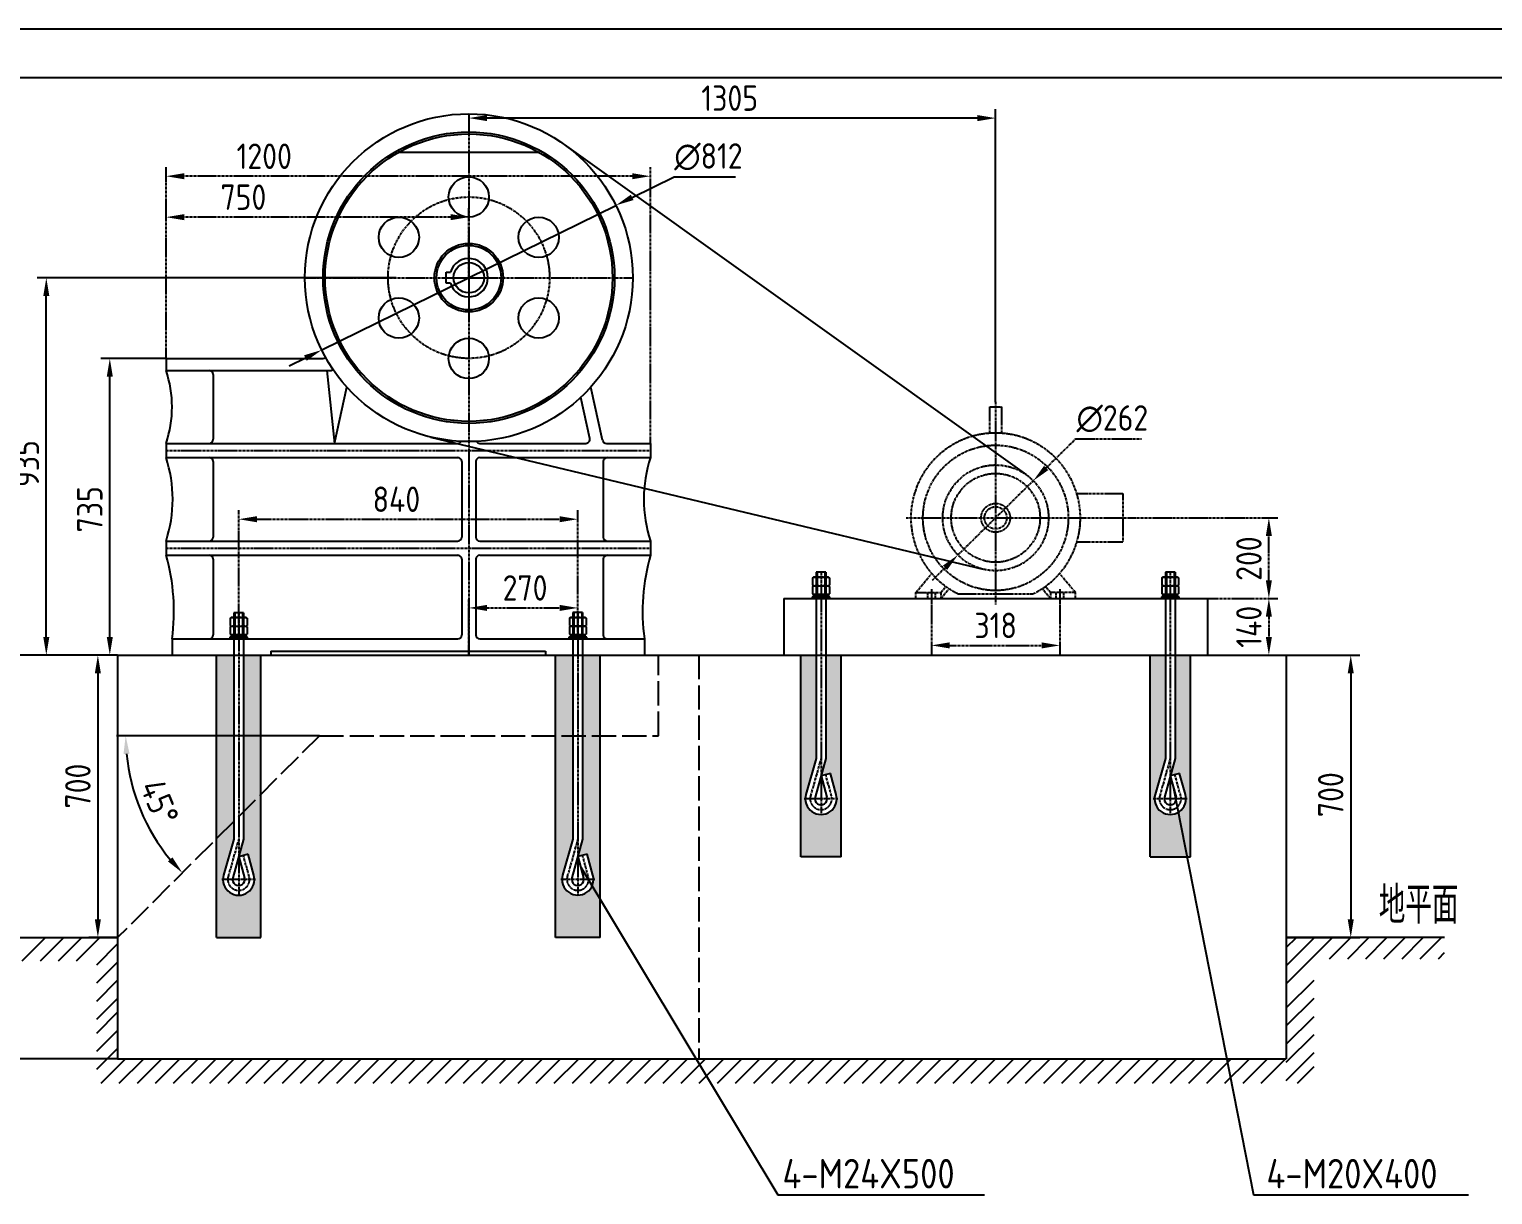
# Model space of a CAD drawing. Extents: x -2130 to 40755, y -2746 to 19315.
# Drawn here: x 1189 to 4814, y 4104 to 6992 of the extents above; entities that cross this region are included whole.
import ezdxf

# ---------------------------------------------------------------- set-up
doc = ezdxf.new("R2010")
doc.units = 0
doc.header["$LTSCALE"] = 5
doc.header["$MEASUREMENT"] = 0
for name, pattern in [('ACAD_ISO02W100', [15, 12, -3]), ('CENTER', [2, 1.25, -0.25, 0.25, -0.25]), ('DASHED', [0.75, 0.5, -0.25])]:
    doc.linetypes.add(name, pattern=pattern)
doc.layers.get('0').update_dxf_attribs({"linetype": 'CONTINUOUS'})
doc.layers.get('DEFPOINTS').update_dxf_attribs({"linetype": 'CONTINUOUS'})
for name, color, linetype in [('1', 1, 'CONTINUOUS'), ('2', 2, 'DASHED'), ('3', 3, 'CENTER'), ('DIM', 7, 'CONTINUOUS'), ('点画线', 3, 'CENTER'), ('细实线', 1, 'CONTINUOUS'), ('虚线', 2, 'ACAD_ISO02W100')]:
    doc.layers.add(name, color=color, linetype=linetype)
doc.layers.add('粗实线', color=7, linetype='CONTINUOUS', lineweight=25)
doc.styles.add('HZ', font='gbenor.shx', dxfattribs={"bigfont": 'gbcbig.shx'})
doc.dimstyles.new('ISO-25', dxfattribs={"dimscale": 18, "dimtxt": 3.5, "dimasz": 2.5, "dimexe": 1.25, "dimexo": 0, "dimgap": 1, "dimtad": 1, "dimtoh": 1, "dimdsep": 46, "dimtxsty": 'HZ', "dimcen": 2.5, "dimclrd": 1, "dimclre": 1, "dimclrt": 3, "dimadec": 0, "dimazin": 0, "dimtfac": 1, "dimtmove": 0, "dimatfit": 0, "dimfxl": 0, "dimarcsym": 0})

# ---------------------------------------------------------------- blocks, each defined once
blk = doc.blocks.new('*D59')
at = {"layer": 'DEFPOINTS', "color": 0}
for p in [(1907.4, 5241), (1907.4, 5241), (2747.4, 5241), (1443.7, 5116.8), (1407.4, 4741)]:
    blk.add_point(p, dxfattribs=at)
at = {"layer": '粗实线', "color": 1, "lineweight": -2}
blk.add_line((1907.4, 5241), (1404.9, 5241), dxfattribs=at)
blk.add_arc((1907.4, 5241), 480, 185.3734, 219.6266, dxfattribs=at)
at = {"layer": '粗实线', "color": 1}
for points in [[(1422, 5195.7), (1437, 5196.4), (1427.4, 5241)], [(1543.2, 4939.9), (1532.1, 4929.8), (1567.9, 4901.6)]]:
    blk.add_solid(points, dxfattribs=at)
at = {"layer": '粗实线', "color": 3, "insert": (1511.2, 5076.9), "char_height": 63, "attachment_point": 5, "rotation": 292.5, "style": 'HZ'}
blk.add_mtext('45°', dxfattribs=at)
blk = doc.blocks.new('*D19')
at = {"layer": 'DEFPOINTS', "color": 0}
for p in [(2277.4, 6782), (2277.4, 6771.4), (3582.4, 6068)]:
    blk.add_point(p, dxfattribs=at)
at = {"layer": '粗实线', "color": 1, "lineweight": -2}
for p, q in [((2277.4, 6782), (2277.4, 6748.9)), ((3582.4, 6068), (3582.4, 6793.9)), ((3537.4, 6771.4), (2322.4, 6771.4))]:
    blk.add_line(p, q, dxfattribs=at)
at = {"layer": '粗实线', "color": 1}
for points in [[(2322.4, 6778.9), (2322.4, 6763.9), (2277.4, 6771.4)], [(3537.4, 6778.9), (3537.4, 6763.9), (3582.4, 6771.4)]]:
    blk.add_solid(points, dxfattribs=at)
at = {"layer": '粗实线', "color": 3, "insert": (2923.6, 6820.9), "char_height": 63, "attachment_point": 5, "style": 'HZ'}
blk.add_mtext('1305', dxfattribs=at)
blk = doc.blocks.new('*D21')
at = {"layer": 'DEFPOINTS', "color": 0}
for p in [(4302.4, 5441), (4302.4, 4741), (4462, 4741)]:
    blk.add_point(p, dxfattribs=at)
at = {"layer": '粗实线', "color": 1, "lineweight": -2}
for p, q in [((4302.4, 5441), (4484.5, 5441)), ((4462, 5396), (4462, 4786)), ((4302.4, 4741), (4484.5, 4741))]:
    blk.add_line(p, q, dxfattribs=at)
at = {"layer": '粗实线', "color": 1}
for points in [[(4454.5, 5396), (4469.5, 5396), (4462, 5441)], [(4454.5, 4786), (4469.5, 4786), (4462, 4741)]]:
    blk.add_solid(points, dxfattribs=at)
at = {"layer": '粗实线', "color": 3, "insert": (4412.5, 5095.2), "char_height": 63, "attachment_point": 5, "rotation": 90, "style": 'HZ'}
blk.add_mtext('700', dxfattribs=at)
blk = doc.blocks.new('*D22')
at = {"layer": 'DEFPOINTS', "color": 0}
for p in [(1407.4, 5441), (969.8, 4441), (1407.4, 4441)]:
    blk.add_point(p, dxfattribs=at)
at = {"layer": '粗实线', "color": 1, "lineweight": -2}
for p, q in [((1407.4, 5441), (947.3, 5441)), ((969.8, 5396), (969.8, 4486)), ((1407.4, 4441), (947.3, 4441))]:
    blk.add_line(p, q, dxfattribs=at)
at = {"layer": '粗实线', "color": 1}
for points in [[(962.3, 5396), (977.3, 5396), (969.8, 5441)], [(962.3, 4486), (977.3, 4486), (969.8, 4441)]]:
    blk.add_solid(points, dxfattribs=at)
at = {"layer": '粗实线', "color": 3, "insert": (918.5, 4883.1), "char_height": 63, "attachment_point": 5, "rotation": 90, "style": 'HZ'}
blk.add_mtext('1000(自定)', dxfattribs=at)
blk = doc.blocks.new('*D9')
at = {"layer": 'DEFPOINTS', "color": 0}
for p in [(1388.1, 6176), (1527.4, 6176), (1407.4, 5441)]:
    blk.add_point(p, dxfattribs=at)
at = {"layer": '粗实线', "color": 1, "lineweight": -2}
for p, q in [((1527.4, 6176), (1365.6, 6176)), ((1388.1, 5486), (1388.1, 6131)), ((1407.4, 5441), (1365.6, 5441))]:
    blk.add_line(p, q, dxfattribs=at)
at = {"layer": '粗实线', "color": 1}
for points in [[(1380.6, 6131), (1395.6, 6131), (1388.1, 6176)], [(1380.6, 5486), (1395.6, 5486), (1388.1, 5441)]]:
    blk.add_solid(points, dxfattribs=at)
at = {"layer": '粗实线', "color": 3, "insert": (1338.6, 5802.2), "char_height": 63, "attachment_point": 5, "rotation": 90, "style": 'HZ'}
blk.add_mtext('735', dxfattribs=at)
blk = doc.blocks.new('*D26')
at = {"layer": 'DEFPOINTS', "color": 0}
for p in [(1230.8, 6376), (2097.4, 6376), (1407.4, 5441)]:
    blk.add_point(p, dxfattribs=at)
at = {"layer": '粗实线', "color": 1, "lineweight": -2}
for p, q in [((2097.4, 6376), (1208.3, 6376)), ((1230.8, 5486), (1230.8, 6331)), ((1407.4, 5441), (1208.3, 5441))]:
    blk.add_line(p, q, dxfattribs=at)
at = {"layer": '粗实线', "color": 1}
for points in [[(1223.3, 6331), (1238.3, 6331), (1230.8, 6376)], [(1223.3, 5486), (1238.3, 5486), (1230.8, 5441)]]:
    blk.add_solid(points, dxfattribs=at)
at = {"layer": '粗实线', "color": 3, "insert": (1181.3, 5915.3), "char_height": 63, "attachment_point": 5, "rotation": 90, "style": 'HZ'}
blk.add_mtext('935', dxfattribs=at)
blk = doc.blocks.new('*U4')
at = {"layer": '3', "color": 7, "linetype": 'Continuous'}
for p, q in [((213.5, -21271.6), (216.3, -21270)), ((213.5, -21271.6), (213.5, -21289.9)), ((216.3, -21270), (252.3, -21270)), ((223.9, -21271.6), (223.9, -21289.9)), ((244.7, -21271.6), (244.7, -21289.9)), ((252.3, -21270), (255.1, -21271.6)), ((255.1, -21271.6), (255.1, -21289.9)), ((213.5, -21289.9), (216.3, -21291.5)), ((216.3, -21291.5), (252.3, -21291.5)), ((252.3, -21291.5), (255.1, -21289.9))]:
    blk.add_line(p, q, dxfattribs=at)
at = {"layer": '3', "color": 3, "linetype": 'CENTER'}
blk.add_line((234.3, -21265.7), (234.3, -21295.8), dxfattribs=at)
at = {"layer": '3', "color": 7, "linetype": 'Continuous'}
for centre, radius, start, end in [((218.7, -21279.2), 9.2, 55.6158, 124.3842), ((234.3, -21304.4), 34.4, 72.412, 107.588), ((249.9, -21279.2), 9.2, 55.6158, 124.3842), ((218.7, -21282.3), 9.2, 235.6158, 304.3842), ((234.3, -21257.1), 34.4, 252.412, 287.588), ((249.9, -21282.3), 9.2, 235.6158, 304.3842)]:
    blk.add_arc(centre, radius, start, end, dxfattribs=at)
blk = doc.blocks.new('*U3')
at = {"layer": '3', "color": 7, "linetype": 'Continuous'}
for p, q in [((216.1, -21291.5), (216.1, -21297.5)), ((252.6, -21291.5), (216.1, -21291.5)), ((216.1, -21297.5), (252.6, -21297.5)), ((234.3, -21297.5), (230.8, -21291.5)), ((234.3, -21291.5), (237.8, -21297.5)), ((252.6, -21297.5), (252.6, -21291.5))]:
    blk.add_line(p, q, dxfattribs=at)
at = {"layer": '3', "color": 3, "linetype": 'CENTER'}
blk.add_line((234.3, -21279.5), (234.3, -21309.5), dxfattribs=at)
blk = doc.blocks.new('*U2')
at = {"layer": '3', "color": 7, "linetype": 'Continuous'}
for p, q in [((212.3, -21297.5), (212.3, -21301.5)), ((256.3, -21297.5), (212.3, -21297.5)), ((212.3, -21301.5), (256.3, -21301.5)), ((256.3, -21301.5), (256.3, -21297.5))]:
    blk.add_line(p, q, dxfattribs=at)
at = {"layer": '3', "color": 3, "linetype": 'CENTER'}
blk.add_line((234.3, -21289.5), (234.3, -21309.5), dxfattribs=at)
blk = doc.blocks.new('*D40')
at = {"layer": '3', "color": 1, "lineweight": -2}
for p, q in [((4107.4, 5581), (4281.7, 5581)), ((4259.2, 5536), (4259.2, 5486)), ((4107.4, 5441), (4281.7, 5441))]:
    blk.add_line(p, q, dxfattribs=at)
at = {"layer": '3', "color": 1}
for points in [[(4251.7, 5536), (4266.7, 5536), (4259.2, 5581)], [(4251.7, 5486), (4266.7, 5486), (4259.2, 5441)]]:
    blk.add_solid(points, dxfattribs=at)
at = {"layer": 'DEFPOINTS', "color": 0}
for p in [(4107.4, 5581), (4107.4, 5441), (4259.2, 5441)]:
    blk.add_point(p, dxfattribs=at)
at = {"layer": '3', "color": 3, "insert": (4209.7, 5511), "char_height": 63, "attachment_point": 5, "rotation": 90, "style": 'HZ'}
blk.add_mtext('140', dxfattribs=at)
blk = doc.blocks.new('*D41')
at = {"layer": '3', "color": 1, "lineweight": -2}
for p, q in [((3423.4, 5573), (3423.4, 5442.5)), ((3741.4, 5573), (3741.4, 5442.5)), ((3468.4, 5465), (3696.4, 5465))]:
    blk.add_line(p, q, dxfattribs=at)
at = {"layer": '3', "color": 1}
for points in [[(3468.4, 5472.5), (3468.4, 5457.5), (3423.4, 5465)], [(3696.4, 5472.5), (3696.4, 5457.5), (3741.4, 5465)]]:
    blk.add_solid(points, dxfattribs=at)
at = {"layer": 'DEFPOINTS', "color": 0}
for p in [(3423.4, 5573), (3741.4, 5573), (3741.4, 5465)]:
    blk.add_point(p, dxfattribs=at)
at = {"layer": '3', "color": 3, "insert": (3582.4, 5514.5), "char_height": 63, "attachment_point": 5, "style": 'HZ'}
blk.add_mtext('318', dxfattribs=at)
blk = doc.blocks.new('*D42')
at = {"layer": '3', "color": 1, "lineweight": -2}
for p, q in [((3910.9, 5781), (4281.7, 5781)), ((4259.2, 5626), (4259.2, 5736)), ((4107.4, 5581), (4281.7, 5581))]:
    blk.add_line(p, q, dxfattribs=at)
at = {"layer": '3', "color": 1}
for points in [[(4251.7, 5736), (4266.7, 5736), (4259.2, 5781)], [(4251.7, 5626), (4266.7, 5626), (4259.2, 5581)]]:
    blk.add_solid(points, dxfattribs=at)
at = {"layer": 'DEFPOINTS', "color": 0}
for p in [(3910.9, 5781), (4259.2, 5781), (4107.4, 5581)]:
    blk.add_point(p, dxfattribs=at)
at = {"layer": '3', "color": 3, "insert": (4209.7, 5680.1), "char_height": 63, "attachment_point": 5, "rotation": 90, "style": 'HZ'}
blk.add_mtext('200', dxfattribs=at)
blk = doc.blocks.new('*U0', base_point=(2278.5, -21185.5))
at = {"color": 7}
for p, q in [((2264.3, -20910.5), (2292.8, -20910.5)), ((2264.3, -20976), (2264.3, -20910.5)), ((2292.8, -20910.5), (2292.8, -20976)), ((2479.8, -21125.5), (2593.5, -21125.5)), ((2593.5, -21125.5), (2593.5, -21245.5)), ((2593.5, -21245.5), (2479.8, -21245.5)), ((2081, -21370.3), (2120.3, -21323.5)), ((2476, -21370.3), (2436.8, -21323.5)), ((2081, -21370.3), (2142.6, -21370.3)), ((2081, -21385.5), (2081, -21370.3)), ((2081, -21385.5), (2142.6, -21385.5)), ((2142.6, -21370.3), (2155.1, -21355.4)), ((2142.6, -21385.5), (2163.2, -21361)), ((2142.6, -21370.3), (2142.6, -21385.5)), ((2184.9, -21373.5), (2372.1, -21373.5)), ((2414.4, -21385.5), (2393.9, -21361)), ((2414.4, -21370.3), (2401.9, -21355.4)), ((2476, -21370.3), (2414.4, -21370.3)), ((2414.4, -21370.3), (2414.4, -21385.5)), ((2414.4, -21385.5), (2476, -21385.5)), ((2476, -21385.5), (2476, -21370.3))]:
    blk.add_line(p, q, dxfattribs=at)
at = {"color": 3, "linetype": 'CENTER'}
for p, q in [((2278.5, -20898.5), (2278.5, -21400.5)), ((2056.5, -21185.5), (2607, -21185.5))]:
    blk.add_line(p, q, dxfattribs=at)
at = {"color": 7}
for radius in [180, 110, 35.8, 27.5]:
    blk.add_circle((2278.5, -21185.5), radius, dxfattribs=at)
blk.add_arc((2278.5, -21185.5), 210, 296.461, 243.539, dxfattribs=at)
at = {"layer": '1', "color": 1}
for p, q in [((2068.5, -21185.5), (2068.5, -21184.5)), ((2488.5, -21185.5), (2488.5, -21184.5))]:
    blk.add_line(p, q, dxfattribs=at)
at = {"layer": '2', "color": 2}
for p, q in [((2110, -21370.3), (2110, -21385.5)), ((2129, -21370.3), (2129, -21385.5)), ((2428, -21370.3), (2428, -21385.5)), ((2447, -21370.3), (2447, -21385.5))]:
    blk.add_line(p, q, dxfattribs=at)
at = {"layer": '3', "color": 3}
for p, q in [((2119.5, -21362.3), (2119.5, -21393.5)), ((2437.5, -21362.3), (2437.5, -21393.5))]:
    blk.add_line(p, q, dxfattribs=at)
blk = doc.blocks.new('*D34')
at = {"layer": '3', "color": 1, "lineweight": -2}
for p, q in [((1527.4, 6176), (1527.4, 6548.5)), ((2232.4, 6526), (1572.4, 6526)), ((2277.4, 6376), (2277.4, 6548.5))]:
    blk.add_line(p, q, dxfattribs=at)
at = {"layer": '3', "color": 1}
for points in [[(1572.4, 6533.5), (1572.4, 6518.5), (1527.4, 6526)], [(2232.4, 6533.5), (2232.4, 6518.5), (2277.4, 6526)]]:
    blk.add_solid(points, dxfattribs=at)
at = {"layer": 'DEFPOINTS', "color": 0}
for p in [(1527.4, 6526), (2277.4, 6376), (1527.4, 6176)]:
    blk.add_point(p, dxfattribs=at)
at = {"layer": '3', "color": 3, "insert": (1719, 6575.5), "char_height": 63, "attachment_point": 5, "style": 'HZ'}
blk.add_mtext('750', dxfattribs=at)
blk = doc.blocks.new('*D35')
at = {"layer": '3', "color": 1, "lineweight": -2}
for p, q in [((2277.4, 5441), (2277.4, 5580.4)), ((2322.4, 5557.9), (2502.4, 5557.9)), ((2547.4, 5481.1), (2547.4, 5580.4))]:
    blk.add_line(p, q, dxfattribs=at)
at = {"layer": '3', "color": 1}
for points in [[(2322.4, 5565.4), (2322.4, 5550.4), (2277.4, 5557.9)], [(2502.4, 5565.4), (2502.4, 5550.4), (2547.4, 5557.9)]]:
    blk.add_solid(points, dxfattribs=at)
at = {"layer": 'DEFPOINTS', "color": 0}
for p in [(2547.4, 5557.9), (2547.4, 5481.1), (2277.4, 5441)]:
    blk.add_point(p, dxfattribs=at)
at = {"layer": '3', "color": 3, "insert": (2416.7, 5607.4), "char_height": 63, "attachment_point": 5, "style": 'HZ'}
blk.add_mtext('270', dxfattribs=at)
blk = doc.blocks.new('*D11')
at = {"layer": '3', "color": 1, "lineweight": -2}
for p, q in [((1707.4, 5490.9), (1707.4, 5800.1)), ((1752.4, 5777.6), (2502.4, 5777.6)), ((2547.4, 5481.1), (2547.4, 5800.1))]:
    blk.add_line(p, q, dxfattribs=at)
at = {"layer": '3', "color": 1}
for points in [[(1752.4, 5785.1), (1752.4, 5770.1), (1707.4, 5777.6)], [(2502.4, 5785.1), (2502.4, 5770.1), (2547.4, 5777.6)]]:
    blk.add_solid(points, dxfattribs=at)
at = {"layer": 'DEFPOINTS', "color": 0}
for p in [(2547.4, 5777.6), (1707.4, 5490.9), (2547.4, 5481.1)]:
    blk.add_point(p, dxfattribs=at)
at = {"layer": '3', "color": 3, "insert": (2098.1, 5827.1), "char_height": 63, "attachment_point": 5, "style": 'HZ'}
blk.add_mtext('840', dxfattribs=at)
blk = doc.blocks.new('*D36')
at = {"layer": '3', "color": 1, "lineweight": -2}
for p, q in [((1527.4, 6176), (1527.4, 6649.9)), ((2727.4, 5965.5), (2727.4, 6649.9)), ((2682.4, 6627.4), (1572.4, 6627.4))]:
    blk.add_line(p, q, dxfattribs=at)
at = {"layer": '3', "color": 1}
for points in [[(1572.4, 6634.9), (1572.4, 6619.9), (1527.4, 6627.4)], [(2682.4, 6634.9), (2682.4, 6619.9), (2727.4, 6627.4)]]:
    blk.add_solid(points, dxfattribs=at)
at = {"layer": 'DEFPOINTS', "color": 0}
for p in [(1527.4, 6627.4), (1527.4, 6176), (2727.4, 5965.5)]:
    blk.add_point(p, dxfattribs=at)
at = {"layer": '3', "color": 3, "insert": (1770.6, 6676.9), "char_height": 63, "attachment_point": 5, "style": 'HZ'}
blk.add_mtext('1200', dxfattribs=at)
blk = doc.blocks.new('*D60')
at = {"layer": '3', "color": 1, "lineweight": -2}
for p, q in [((3707.7, 5904.6), (3781, 5977)), ((3781, 5977), (3944, 5977)), ((3489.1, 5689), (3675.6, 5873)), ((3457.1, 5657.4), (3425, 5625.8))]:
    blk.add_line(p, q, dxfattribs=at)
at = {"layer": '3', "color": 1}
for points in [[(3702.4, 5910), (3712.9, 5899.3), (3675.6, 5873)], [(3451.8, 5662.8), (3462.3, 5652.1), (3489.1, 5689)]]:
    blk.add_solid(points, dxfattribs=at)
at = {"layer": 'DEFPOINTS', "color": 0}
for p in [(3675.6, 5873), (3489.1, 5689)]:
    blk.add_point(p, dxfattribs=at)
at = {"layer": '3', "color": 3, "insert": (3871.5, 6026.5), "char_height": 63, "attachment_point": 5, "style": 'HZ'}
blk.add_mtext('∅262', dxfattribs=at)
blk = doc.blocks.new('*D61')
at = {"color": 1, "lineweight": -2}
for p, q in [((2682.1, 6575), (2785.8, 6626)), ((2785.8, 6626), (2938.2, 6626)), ((1913, 6196.9), (2641.7, 6555.2)), ((1872.6, 6177), (1832.2, 6157.2))]:
    blk.add_line(p, q, dxfattribs=at)
at = {"color": 1}
for points in [[(2678.8, 6581.7), (2685.4, 6568.3), (2641.7, 6555.2)], [(1869.3, 6183.8), (1875.9, 6170.3), (1913, 6196.9)]]:
    blk.add_solid(points, dxfattribs=at)
at = {"layer": 'DEFPOINTS', "color": 0}
for p in [(2641.7, 6555.2), (1913, 6196.9)]:
    blk.add_point(p, dxfattribs=at)
at = {"color": 3, "insert": (2871, 6675.5), "char_height": 63, "attachment_point": 5, "style": 'HZ'}
blk.add_mtext('∅812', dxfattribs=at)
blk = doc.blocks.new('*D109')
at = {"color": 1, "lineweight": -2}
for p, q in [((1407.4, 5441), (1336, 5441)), ((1358.5, 5396), (1358.5, 4786)), ((1407.4, 4741), (1336, 4741))]:
    blk.add_line(p, q, dxfattribs=at)
at = {"color": 1}
for points in [[(1351, 5396), (1366, 5396), (1358.5, 5441)], [(1351, 4786), (1366, 4786), (1358.5, 4741)]]:
    blk.add_solid(points, dxfattribs=at)
at = {"layer": 'DEFPOINTS', "color": 0}
for p in [(1407.4, 5441), (1358.5, 4741), (1407.4, 4741)]:
    blk.add_point(p, dxfattribs=at)
at = {"color": 3, "insert": (1309, 5116.5), "char_height": 63, "attachment_point": 5, "rotation": 90, "style": 'HZ'}
blk.add_mtext('700', dxfattribs=at)

msp = doc.modelspace()

# ---------------------------------------------------------------- hatches: boundary and pattern name
at = {"layer": '粗实线', "linetype": 'DASHED'}
h = msp.add_hatch(dxfattribs=at)
h.set_pattern_fill('AR-SAND', color=256, style=0)
h.set_pattern_definition([(37.5, (1473.053, 26782.538), (-1.60003, 48.941324), [0, -38.608, 0, -43.18, 0, -41.275]), (7.5, (1473.053, 26782.54), (44.95233, 71.68251), [0, -20.828, 0, -34.798, 0, -13.335]), (327.5, (1441.81, 26782.538), (79.09924, 0.14372), [0, -12.7, 0, -45.72, 0, -59.69]), (317.5, (1441.81, 26782.54), (76.35565, 22.29293), [0, -6.35, 0, -29.972, 0, -34.29])])
h.paths.add_polyline_path([(1652.3604, 4741.0272), (1762.3604, 4741.0272), (1762.3604, 5096.0272), (1719.3604, 5053.0272), (1719.3604, 4985.0718), (1707.3604, 4941.5291), (1730.4978, 4947.9056), (1744.8611, 4895.7817, -1.325575571), (1669.8598, 4895.7817), (1695.3604, 4985.0718), (1695.3604, 5029.0272), (1652.3604, 4986.0272)])
h.paths.add_polyline_path([(1762.3604, 5441.0272), (1719.3604, 5441.0272), (1719.3604, 5053.0272), (1762.3604, 5096.0272)])
h.paths.add_polyline_path([(1652.3604, 4986.0272), (1695.3604, 5029.0272), (1695.3604, 5441.0272), (1652.3604, 5441.0272)])
h.paths.add_polyline_path([(2492.3604, 5241.0272), (2535.3604, 5241.0272), (2535.3604, 5441.0272), (2492.3604, 5441.0272)])
h.paths.add_polyline_path([(2602.3604, 5441.0272), (2559.3604, 5441.0272), (2559.3604, 5241.0272), (2602.3604, 5241.0272)])
h.paths.add_polyline_path([(2492.3604, 4741.0272), (2602.3604, 4741.0272), (2602.3604, 5241.0272), (2559.3604, 5241.0272), (2559.3604, 4985.1911), (2547.3604, 4941.6485), (2570.4978, 4948.0249), (2584.8611, 4895.901, -1.325575571), (2509.8598, 4895.901), (2535.3604, 4985.1911), (2535.3604, 5241.0272), (2492.3604, 5241.0272)])
h.paths.add_polyline_path([(3112.3598, 5095.7817), (3137.8604, 5185.0718), (3137.8604, 5441.0272), (3099.8604, 5441.0272), (3099.8604, 4941.0272), (3199.8604, 4941.0272), (3199.8604, 5441.0272), (3161.8604, 5441.0272), (3161.8604, 5185.0718), (3149.8604, 5141.5291), (3172.9978, 5147.9056), (3187.3611, 5095.7817, -1.325575571)])
h.paths.add_polyline_path([(3964.8604, 4941.0272), (4064.8604, 4941.0272), (4064.8604, 5441.0272), (4026.8604, 5441.0272), (4026.8604, 5185.0718), (4014.8604, 5141.5291), (4037.9978, 5147.9056), (4052.3611, 5095.7817, -1.325575571), (3977.3598, 5095.7817), (4002.8604, 5185.0718), (4002.8604, 5441.0272), (3964.8604, 5441.0272)])

# ---------------------------------------------------------------- linework, layer by layer
for p, q in [((2513.497, 6706.2931), (3658.5523, 5887.5908)), ((2182.8862, 5981.172), (3551.8774, 5653.6232))]:
    msp.add_line(p, q)
at = {"color": 7}
for p, q in [((3161.8604, 5646.0718), (3137.8604, 5646.0718)), ((3137.8604, 5646.0718), (3137.8604, 5185.0718)), ((3161.8604, 5646.0718), (3161.8604, 5185.0718)), ((4026.8604, 5646.0718), (4002.8604, 5646.0718)), ((4002.8604, 5646.0718), (4002.8604, 5185.0718)), ((4026.8604, 5646.0718), (4026.8604, 5185.0718)), ((3161.8604, 5586.0718), (3137.8604, 5586.0718)), ((4026.8604, 5586.0718), (4002.8604, 5586.0718)), ((1719.3604, 5546.0718), (1695.3604, 5546.0718)), ((1695.3604, 5546.0718), (1695.3604, 4985.0718)), ((1719.3604, 5546.0718), (1719.3604, 4985.0718)), ((2535.3604, 5546.1911), (2535.3604, 4985.1911)), ((2559.3604, 5546.1911), (2535.3604, 5546.1911)), ((2559.3604, 5546.1911), (2559.3604, 4985.1911)), ((1719.3604, 5486.0718), (1695.3604, 5486.0718)), ((2559.3604, 5486.1911), (2535.3604, 5486.1911)), ((3137.8604, 5185.0718), (3112.3598, 5095.7817)), ((3161.8604, 5185.0718), (3135.3995, 5089.0571)), ((4002.8604, 5185.0718), (3977.3598, 5095.7817)), ((4026.8604, 5185.0718), (4000.3995, 5089.0571)), ((3172.9978, 5147.9056), (3149.8604, 5141.5291)), ((3187.3611, 5095.7817), (3172.9978, 5147.9056)), ((4037.9978, 5147.9056), (4014.8604, 5141.5291)), ((4052.3611, 5095.7817), (4037.9978, 5147.9056)), ((3149.8604, 5141.5291), (3164.3213, 5089.0571)), ((4014.8604, 5141.5291), (4029.3213, 5089.0571)), ((1695.3604, 4985.0718), (1669.8598, 4895.7817)), ((1719.3604, 4985.0718), (1692.8995, 4889.0571)), ((2535.3604, 4985.1911), (2509.8598, 4895.901)), ((2559.3604, 4985.1911), (2532.8995, 4889.1764)), ((1730.4978, 4947.9056), (1707.3604, 4941.5291)), ((1707.3604, 4941.5291), (1721.8213, 4889.0571)), ((1744.8611, 4895.7817), (1730.4978, 4947.9056)), ((2570.4978, 4948.0249), (2547.3604, 4941.6485)), ((2547.3604, 4941.6485), (2561.8213, 4889.1764)), ((2584.8611, 4895.901), (2570.4978, 4948.0249))]:
    msp.add_line(p, q, dxfattribs=at)
for centre, radius, start, end in [((3149.8604, 5085.0718), 39, 164.0610213, 15.9389787), ((3149.8604, 5085.0718), 15, 164.5922146, 15.4077854), ((4014.8604, 5085.0718), 39, 164.0610213, 15.9389787), ((4014.8604, 5085.0718), 15, 164.5922146, 15.4077854), ((1707.3604, 4885.0718), 39, 164.0610213, 15.9389787), ((2547.3604, 4885.1911), 39, 164.0610213, 15.9389787), ((1707.3604, 4885.0718), 15, 164.5922146, 15.4077854), ((2547.3604, 4885.1911), 15, 164.5922146, 15.4077854)]:
    msp.add_arc(centre, radius, start, end, dxfattribs=at)
at = {"layer": '1', "color": 1}
for p, q in [((3140.2604, 5646.0718), (3140.2604, 5586.0718)), ((3159.4604, 5646.0718), (3159.4604, 5586.0718)), ((4005.2604, 5646.0718), (4005.2604, 5586.0718)), ((4024.4604, 5646.0718), (4024.4604, 5586.0718)), ((3140.2604, 5586.0718), (3137.8604, 5583.0718)), ((3159.4604, 5586.0718), (3161.8604, 5583.0718)), ((4005.2604, 5586.0718), (4002.8604, 5583.0718)), ((4024.4604, 5586.0718), (4026.8604, 5583.0718)), ((1697.7604, 5546.0718), (1697.7604, 5486.0718)), ((1716.9604, 5546.0718), (1716.9604, 5486.0718)), ((2537.7604, 5546.1911), (2537.7604, 5486.1911)), ((2556.9604, 5546.1911), (2556.9604, 5486.1911)), ((1697.7604, 5486.0718), (1695.3604, 5483.0718)), ((1716.9604, 5486.0718), (1719.3604, 5483.0718)), ((2537.7604, 5486.1911), (2535.3604, 5483.1911)), ((2556.9604, 5486.1911), (2559.3604, 5483.1911))]:
    msp.add_line(p, q, dxfattribs=at)
at = {"layer": '3', "color": 3}
for p, q in [((3149.8604, 5185.0718), (3123.8632, 5092.3618)), ((4014.8604, 5185.0718), (3988.8632, 5092.3618)), ((3175.8576, 5092.3618), (3161.4291, 5144.7174)), ((4040.8576, 5092.3618), (4026.4291, 5144.7174)), ((3191.8604, 5085.0718), (3107.8604, 5085.0718)), ((4056.8604, 5085.0718), (3972.8604, 5085.0718)), ((1707.3604, 4985.0718), (1681.3632, 4892.3618)), ((2547.3604, 4985.1911), (2521.3632, 4892.4811)), ((1733.3576, 4892.3618), (1718.9291, 4944.7174)), ((2573.3576, 4892.4811), (2558.9291, 4944.8367)), ((1749.3604, 4885.0718), (1665.3604, 4885.0718)), ((2589.3604, 4885.1911), (2505.3604, 4885.1911))]:
    msp.add_line(p, q, dxfattribs=at)
at = {"layer": '3'}
msp.add_circle((3582.3604, 5781.0272), 131, dxfattribs=at)
at = {"layer": '3', "color": 3}
for centre in [(3149.8604, 5085.0718), (4014.8604, 5085.0718), (1707.3604, 4885.0718), (2547.3604, 4885.1911)]:
    msp.add_arc(centre, 27, 164.3357331, 15.6642669, dxfattribs=at)
at = {"layer": 'DIM'}
msp.add_line((2452.3918, 6686.0272), (2102.329, 6686.0272), dxfattribs=at)
at = {"layer": 'DIM', "color": 3, "linetype": 'CENTER'}
for p, q in [((2277.3604, 6427.0272), (2277.3604, 6315.5272)), ((2219.9604, 6376.0272), (2328.3604, 6376.0272))]:
    msp.add_line(p, q, dxfattribs=at)
at = {"layer": 'DIM', "color": 7, "linetype": 'Continuous'}
for p, q in [((2221.6604, 6362.0272), (2221.6604, 6390.0272)), ((2221.6604, 6390.0272), (2231.9704, 6390.0272)), ((2231.9704, 6362.0272), (2221.6604, 6362.0272))]:
    msp.add_line(p, q, dxfattribs=at)
at = {"layer": 'DIM'}
for centre, radius in [((2277.3604, 6376.0272), 361), ((2277.3604, 6376.0272), 356), ((2277.3604, 6576.0272), 50), ((2104.1553, 6476.0272), 50), ((2450.5655, 6476.0272), 50), ((2277.3604, 6376.0272), 85), ((2277.3604, 6376.0272), 80), ((2277.3604, 6376.0272), 37.6704), ((2104.1553, 6276.0272), 50), ((2450.5655, 6276.0272), 50), ((2277.3604, 6176.0272), 50)]:
    msp.add_circle(centre, radius, dxfattribs=at)
at = {"layer": 'DIM', "color": 7, "linetype": 'Continuous'}
msp.add_arc((2277.3604, 6376.0272), 47.5, 197.1417579, 162.8582421, dxfattribs=at)
at = {"layer": '点画线'}
for p, q in [((2277.3604, 6782.0272), (2277.3604, 5441.0272)), ((1871.3604, 6376.0272), (2683.3604, 6376.0272)), ((1527.3604, 5948.0272), (2727.3604, 5948.0272)), ((1527.3604, 5706.0272), (2727.3604, 5706.0272)), ((3149.8604, 5646.0718), (3149.8604, 5046.0718)), ((4014.8604, 5646.0718), (4014.8604, 5046.0718)), ((1707.3604, 5546.0718), (1707.3604, 4846.0718)), ((2547.3604, 5546.1911), (2547.3604, 4846.1911)), ((2547.3604, 5538.7775), (2547.3604, 5400.9079))]:
    msp.add_line(p, q, dxfattribs=at)
msp.add_circle((2277.3604, 6376.0272), 200, dxfattribs=at)
at = {"layer": '粗实线'}
for p, q in [((7192, 6871.5), (784, 6871.5)), ((1527.3604, 6176.0272), (1916.4354, 6176.0272)), ((1527.3604, 6176.0272), (1527.3604, 6146.0272)), ((1527.3604, 6146.0272), (1934.2106, 6146.0272)), ((1644.3604, 6136.0272), (1644.3604, 5975.5272)), ((1925.4958, 6146.0272), (1944.3604, 5965.5272)), ((1944.3604, 5965.5272), (1975.1796, 6104.8764)), ((2608.6264, 5973.3677), (2579.5412, 6104.8764)), ((2576.9462, 5977.6867), (2554.4721, 6079.3033)), ((1527.3604, 5965.5272), (1527.3604, 5930.5272)), ((1527.3604, 5965.5272), (1944.3604, 5965.5272)), ((1944.3604, 5965.5272), (2249.8604, 5965.5272)), ((2304.8604, 5965.5272), (2567.1822, 5965.5272)), ((2618.3904, 5965.5272), (2727.3604, 5965.5272)), ((2727.3604, 5965.5272), (2727.3604, 5930.5272)), ((1527.3604, 5930.5272), (2249.8604, 5930.5272)), ((1644.3604, 5920.5272), (1644.3604, 5733.5272)), ((2259.8604, 5920.5272), (2259.8604, 5733.5272)), ((2294.8604, 5920.5272), (2294.8604, 5733.5272)), ((2304.8604, 5930.5272), (2727.3604, 5930.5272)), ((2610.3604, 5920.5272), (2610.3604, 5733.5272)), ((1527.3604, 5723.5272), (1527.3604, 5688.5272)), ((1527.3604, 5723.5272), (2249.8604, 5723.5272)), ((2304.8604, 5723.5272), (2727.3604, 5723.5272)), ((2727.3604, 5723.5272), (2727.3604, 5688.5272)), ((1527.3604, 5688.5272), (2249.8604, 5688.5272)), ((1644.3604, 5678.5272), (1644.3604, 5491.0272)), ((2259.8604, 5678.5272), (2259.8604, 5491.0272)), ((2294.8604, 5678.5272), (2294.8604, 5491.0272)), ((2304.8604, 5688.5272), (2727.3604, 5688.5272)), ((2610.3604, 5678.5272), (2610.3604, 5491.0272)), ((3057.3604, 5581.0272), (3057.3604, 5441.0272)), ((3057.3604, 5581.0272), (4107.3604, 5581.0272)), ((4107.3604, 5581.0272), (4107.3604, 5441.0272)), ((1542.3604, 5481.0272), (1542.3604, 5441.0272)), ((1542.3604, 5481.0272), (2249.8604, 5481.0272)), ((2304.8604, 5481.0272), (2547.3604, 5481.0272)), ((2547.3604, 5481.0272), (2712.3604, 5481.0272)), ((2712.3604, 5481.0272), (2712.3604, 5441.0272)), ((1407.3604, 5441.0272), (1407.3604, 4441.0272)), ((1407.3604, 5441.0272), (2467.3604, 5441.0272)), ((1652.3604, 4741.0272), (1652.3604, 5441.0272)), ((1762.3604, 4741.0272), (1762.3604, 5441.0272)), ((1787.3604, 5451.0272), (1787.3604, 5441.0272)), ((1787.3604, 5451.0272), (2467.3604, 5451.0272)), ((2467.3604, 5451.0272), (2467.3604, 5441.0272)), ((2467.3604, 5441.0272), (4302.3604, 5441.0272)), ((2492.3604, 4741.0272), (2492.3604, 5441.0272)), ((2602.3604, 4741.0272), (2602.3604, 5441.0272)), ((3057.3604, 5441.0272), (4107.3604, 5441.0272)), ((3099.8604, 4941.0272), (3099.8604, 5441.0272)), ((3199.8604, 4941.0272), (3199.8604, 5441.0272)), ((3964.8604, 4941.0272), (3964.8604, 5441.0272)), ((4064.8604, 4941.0272), (4064.8604, 5441.0272)), ((4302.3604, 5441.0272), (4302.3604, 4441.0272)), ((3199.8604, 4941.0272), (3099.8604, 4941.0272)), ((3964.8604, 4941.0272), (4064.8604, 4941.0272)), ((936.0245, 4741.0272), (1407.3604, 4741.0272)), ((1652.3604, 4741.0272), (1762.3604, 4741.0272)), ((2602.3604, 4741.0272), (2492.3604, 4741.0272)), ((4694.5212, 4741.0272), (4302.3604, 4741.0272)), ((1407.3604, 4441.0272), (4302.3604, 4441.0272))]:
    msp.add_line(p, q, dxfattribs=at)
msp.add_circle((2277.3604, 6376.0272), 406, dxfattribs=at)
for centre, radius, start, end in [((1916.4354, 6186.0272), 10, 270, 309.2959556), ((1262.3039, 6055.7772), 280, 341.1966267, 18.8033733), ((1634.3604, 6136.0272), 10, 0, 90), ((1934.2106, 6156.0272), 10, 270, 312.6660805), ((1634.3604, 5975.5272), 10, 270, 0), ((2249.8604, 5975.5272), 10, 270, 329.5955988), ((2304.8604, 5975.5272), 10, 210.4044012, 270), ((2567.1822, 5975.5272), 10, 270, 12.4710863), ((2618.3904, 5975.5272), 10, 192.4710863, 270), ((1214.0112, 5827.0272), 330, 341.7214881, 18.2785119), ((1634.3604, 5920.5272), 10, 0, 90), ((2249.8604, 5920.5272), 10, 0, 90), ((2304.8604, 5920.5272), 10, 90, 180), ((2620.3604, 5920.5272), 10, 90, 180), ((3040.7097, 5827.0272), 330, 161.7214881, 198.2785119), ((1634.3604, 5733.5272), 10, 270, 0), ((2249.8604, 5733.5272), 10, 270, 0), ((2304.8604, 5733.5272), 10, 180, 270), ((2620.3604, 5733.5272), 10, 180, 270), ((1044.4382, 5549.325), 502.5844, 352.189729, 16.0796137), ((1634.3604, 5678.5272), 10, 0, 90), ((2249.8604, 5678.5272), 10, 0, 90), ((2304.8604, 5678.5272), 10, 90, 180), ((2620.3604, 5678.5272), 10, 90, 180), ((3210.2826, 5549.325), 502.5844, 163.9203863, 187.810271), ((1634.3604, 5491.0272), 10, 270, 0), ((2249.8604, 5491.0272), 10, 270, 0), ((2304.8604, 5491.0272), 10, 180, 270), ((2620.3604, 5491.0272), 10, 180, 270)]:
    msp.add_arc(centre, radius, start, end, dxfattribs=at)
at = {"layer": '细实线'}
for p, q in [((7312, 6991.5), (184, 6991.5)), ((4022.0909, 5115.2931), (4221.1695, 4103.9691)), ((2554.5909, 4915.4124), (3042.757, 4103.9691)), ((1171.2698, 4683.2383), (1229.0587, 4741.0272)), ((1216.1711, 4683.2383), (1273.96, 4741.0272)), ((1261.0724, 4683.2383), (1318.8613, 4741.0272)), ((1305.9737, 4683.2383), (1363.7626, 4741.0272)), ((1355.8661, 4673.7231), (1407.3604, 4725.2174)), ((4302.3604, 4626.338), (4417.0496, 4741.0272)), ((4302.3604, 4671.2393), (4372.1484, 4741.0272)), ((4302.3604, 4716.1405), (4327.2471, 4741.0272)), ((4409.609, 4688.6853), (4461.9509, 4741.0272)), ((4454.5103, 4688.6853), (4506.8522, 4741.0272)), ((4499.4115, 4688.6853), (4551.7535, 4741.0272)), ((4544.3128, 4688.6853), (4596.6548, 4741.0272)), ((4589.2141, 4688.6853), (4641.556, 4741.0272)), ((4634.1154, 4688.6853), (4686.4573, 4741.0272)), ((1355.8661, 4628.8218), (1407.3604, 4680.3161)), ((4679.0167, 4688.6853), (4694.215, 4703.8835)), ((1355.8661, 4583.9205), (1407.3604, 4635.4148)), ((4302.3604, 4566.9303), (4371.1369, 4635.7068)), ((1355.8661, 4539.0192), (1407.3604, 4590.5135)), ((4302.3604, 4522.029), (4371.1369, 4590.8055)), ((1355.8661, 4504.5128), (1407.3604, 4556.0071)), ((4302.3604, 4477.1277), (4371.1369, 4545.9042)), ((1355.8661, 4459.6115), (1407.3604, 4511.1058)), ((4302.3604, 4432.2265), (4371.1369, 4501.003)), ((1355.8661, 4414.7103), (1407.3604, 4466.2046)), ((1366.5863, 4380.5291), (1427.0843, 4441.0272)), ((1411.4875, 4380.5291), (1471.9856, 4441.0272)), ((1456.3888, 4380.5291), (1516.8869, 4441.0272)), ((1501.2901, 4380.5291), (1561.7882, 4441.0272)), ((1546.1914, 4380.5291), (1606.6895, 4441.0272)), ((1591.0927, 4380.5291), (1651.5907, 4441.0272)), ((1635.9939, 4380.5291), (1696.492, 4441.0272)), ((1680.8952, 4380.5291), (1741.3933, 4441.0272)), ((1725.7965, 4380.5291), (1786.2946, 4441.0272)), ((1770.6978, 4380.5291), (1831.1959, 4441.0272)), ((1815.5991, 4380.5291), (1876.0971, 4441.0272)), ((1860.5003, 4380.5291), (1920.9984, 4441.0272)), ((1905.4016, 4380.5291), (1965.8997, 4441.0272)), ((1950.3029, 4380.5291), (2010.801, 4441.0272)), ((1995.2042, 4380.5291), (2055.7023, 4441.0272)), ((2040.1055, 4380.5291), (2100.6035, 4441.0272)), ((2085.0067, 4380.5291), (2145.5048, 4441.0272)), ((2129.908, 4380.5291), (2190.4061, 4441.0272)), ((2174.8093, 4380.5291), (2235.3074, 4441.0272)), ((2219.7106, 4380.5291), (2280.2087, 4441.0272)), ((2264.6119, 4380.5291), (2325.1099, 4441.0272)), ((2309.5131, 4380.5291), (2370.0112, 4441.0272)), ((2354.4144, 4380.5291), (2414.9125, 4441.0272)), ((2399.3157, 4380.5291), (2459.8138, 4441.0272)), ((2444.217, 4380.5291), (2504.7151, 4441.0272)), ((2489.1183, 4380.5291), (2549.6163, 4441.0272)), ((2534.0195, 4380.5291), (2594.5176, 4441.0272)), ((2578.9208, 4380.5291), (2639.4189, 4441.0272)), ((2623.8221, 4380.5291), (2684.3202, 4441.0272)), ((2668.7234, 4380.5291), (2729.2215, 4441.0272)), ((2713.6247, 4380.5291), (2774.1227, 4441.0272)), ((2758.5259, 4380.5291), (2819.024, 4441.0272)), ((2803.4272, 4380.5291), (2863.9253, 4441.0272)), ((2848.3285, 4380.5291), (2908.8266, 4441.0272)), ((2893.2298, 4380.5291), (2953.7279, 4441.0272)), ((2938.1311, 4380.5291), (2998.6291, 4441.0272)), ((2983.0324, 4380.5291), (3043.5304, 4441.0272)), ((3027.9336, 4380.5291), (3088.4317, 4441.0272)), ((3072.8349, 4380.5291), (3133.333, 4441.0272)), ((3117.7362, 4380.5291), (3178.2343, 4441.0272)), ((3162.6375, 4380.5291), (3223.1356, 4441.0272)), ((3207.5388, 4380.5291), (3268.0368, 4441.0272)), ((3252.44, 4380.5291), (3312.9381, 4441.0272)), ((3297.3413, 4380.5291), (3357.8394, 4441.0272)), ((3342.2426, 4380.5291), (3402.7407, 4441.0272)), ((3387.1439, 4380.5291), (3447.642, 4441.0272)), ((3432.0452, 4380.5291), (3492.5432, 4441.0272)), ((3476.9464, 4380.5291), (3537.4445, 4441.0272)), ((3521.8477, 4380.5291), (3582.3458, 4441.0272)), ((3566.749, 4380.5291), (3627.2471, 4441.0272)), ((3611.6503, 4380.5291), (3672.1484, 4441.0272)), ((3656.5516, 4380.5291), (3717.0496, 4441.0272)), ((3701.4528, 4380.5291), (3761.9509, 4441.0272)), ((3746.3541, 4380.5291), (3806.8522, 4441.0272)), ((3791.2554, 4380.5291), (3851.7535, 4441.0272)), ((3836.1567, 4380.5291), (3896.6548, 4441.0272)), ((3881.058, 4380.5291), (3941.556, 4441.0272)), ((3925.9592, 4380.5291), (3986.4573, 4441.0272)), ((3970.8605, 4380.5291), (4031.3586, 4441.0272)), ((4015.7618, 4380.5291), (4076.2599, 4441.0272)), ((4060.6631, 4380.5291), (4121.1612, 4441.0272)), ((4105.5644, 4380.5291), (4166.0624, 4441.0272)), ((4150.4656, 4380.5291), (4210.9637, 4441.0272)), ((4195.3669, 4380.5291), (4255.865, 4441.0272)), ((4240.2682, 4380.5291), (4300.7663, 4441.0272)), ((4302.3604, 4387.3252), (4371.1369, 4456.1017)), ((4330.0708, 4380.5291), (4371.1369, 4421.5953)), ((3042.757, 4103.9691), (3554.9798, 4103.9691)), ((4221.1695, 4103.9691), (4753.7456, 4103.9691))]:
    msp.add_line(p, q, dxfattribs=at)
at = {"layer": '虚线'}
for p, q in [((2747.3604, 5241.0272), (2747.3604, 5441.0272)), ((2847.3604, 5441.0272), (2847.3604, 4441.0272)), ((1907.3604, 5241.0272), (1407.3604, 4741.0272)), ((1907.3604, 5241.0272), (2747.3604, 5241.0272))]:
    msp.add_line(p, q, dxfattribs=at)

# ---------------------------------------------------------------- block references
at = {"layer": '3'}
msp.add_blockref('*U0', (3582.3604, 5781.0272), dxfattribs=at)
at = {"layer": '3', "color": 3, "linetype": 'CENTER'}
for name, p in [('*U4', (2915.5534, 26904.1415)), ('*U4', (3780.5534, 26904.1415)), ('*U2', (2915.5534, 26882.5378)), ('*U4', (2915.5534, 26882.5378)), ('*U3', (2915.5534, 26882.5378)), ('*U2', (3780.5534, 26882.5378)), ('*U4', (3780.5534, 26882.5378)), ('*U3', (3780.5534, 26882.5378)), ('*U4', (1473.0534, 26804.1415)), ('*U4', (1473.0534, 26782.5378)), ('*U4', (2313.0534, 26804.2608)), ('*U4', (2313.0534, 26782.6572)), ('*U2', (1473.0534, 26782.5378)), ('*U3', (1473.0534, 26782.5378)), ('*U2', (2313.0534, 26782.6572)), ('*U3', (2313.0534, 26782.6572))]:
    msp.add_blockref(name, p, dxfattribs=at)

# ---------------------------------------------------------------- texts
at = {"layer": '点画线', "attachment_point": 1, "style": 'HZ'}
for s, insert, char_height in [('地平面', (4531.4216, 4867.2282), 91.42486), ('4-M24X500', (3054.4314, 4192.7372), 73.13989), ('4-M20X400', (4253.1972, 4192.7372), 73.13989)]:
    msp.add_mtext(s, dxfattribs=dict(at, insert=insert, char_height=char_height))

# ---------------------------------------------------------------- dimensions: what is measured, and where the dimension line sits
dim = msp.add_diameter_dim_2p(p1=(1913.014, 6196.8968), p2=(2641.7068, 6555.1576), dimstyle='ISO-25')
dim.commit()
dim.dimension.update_dxf_attribs({"geometry": '*D61', "text_midpoint": (2871, 6626), "dimtype": 163})
dim = msp.add_linear_dim(base=(1358.5, 4741.0272), p1=(1407.3604, 5441.0272), p2=(1407.3604, 4741.0272), angle=90, dimstyle='ISO-25')
dim.commit()
dim.dimension.update_dxf_attribs({"geometry": '*D109', "text_midpoint": (1358.5, 5116.5), "dimtype": 160})
at = {"layer": '3', "color": 1}
for base, p1, p2, picture, middle in [((1527.3604, 6627.3926), (2727.3604, 5965.5272), (1527.3604, 6176.0272), '*D36', (1770.5756, 6627.3926)), ((1527.3604, 6526.0272), (2277.3604, 6376.0272), (1527.3604, 6176.0272), '*D34', (1719.0345, 6526.0272)), ((2547.3604, 5777.5896), (1707.3604, 5490.9236), (2547.3604, 5481.1465), '*D11', (2098.065, 5777.5896)), ((2547.3604, 5557.9129), (2277.3604, 5441.0272), (2547.3604, 5481.1465), '*D35', (2416.6723, 5557.9129)), ((3741.3604, 5464.972), (3423.3604, 5573.0272), (3741.3604, 5573.0272), '*D41', (3582.3604, 5464.972))]:
    dim = msp.add_linear_dim(base=base, p1=p1, p2=p2, dimstyle='ISO-25', dxfattribs=at)
    dim.commit()
    dim.dimension.update_dxf_attribs({"geometry": picture, "text_midpoint": middle, "dimtype": 160})
dim = msp.add_diameter_dim_2p(p1=(3489.0943, 5689.0357), p2=(3675.6265, 5873.0187), dimstyle='ISO-25', dxfattribs=at)
dim.commit()
dim.dimension.update_dxf_attribs({"geometry": '*D60', "text_midpoint": (3871.5, 5977), "dimtype": 163})
for base, p2, picture, middle in [((4259.2224, 5781.0272), (3910.8604, 5781.0272), '*D42', (4259.2224, 5680.0708)), ((4259.2224, 5441.0272), (4107.3604, 5441.0272), '*D40', (4259.2224, 5511.0272))]:
    dim = msp.add_linear_dim(base=base, p1=(4107.3604, 5581.0272), p2=p2, angle=90, dimstyle='ISO-25', dxfattribs=at)
    dim.commit()
    dim.dimension.update_dxf_attribs({"geometry": picture, "text_midpoint": middle, "dimtype": 160})
at = {"layer": '粗实线'}
dim = msp.add_linear_dim(base=(2277.3604, 6771.4012), p1=(3582.3604, 6068.0272), p2=(2277.3604, 6782.0272), dimstyle='ISO-25', dxfattribs=at)
dim.commit()
dim.dimension.update_dxf_attribs({"geometry": '*D19', "text_midpoint": (2923.5899, 6771.4012), "dimtype": 160})
for base, p1, p2, picture, middle in [((1230.8187, 6376.0272), (1407.3604, 5441.0272), (2097.3604, 6376.0272), '*D26', (1230.8187, 5915.2877)), ((1388.0873, 6176.0272), (1407.3604, 5441.0272), (1527.3604, 6176.0272), '*D9', (1388.0873, 5802.2065)), ((4461.9509, 4741.0272), (4302.3604, 5441.0272), (4302.3604, 4741.0272), '*D21', (4461.9509, 5095.226))]:
    dim = msp.add_linear_dim(base=base, p1=p1, p2=p2, angle=90, dimstyle='ISO-25', dxfattribs=at)
    dim.commit()
    dim.dimension.update_dxf_attribs({"geometry": picture, "text_midpoint": middle, "dimtype": 160})
dim = msp.add_linear_dim(base=(969.76, 4441.0272), p1=(1407.3604, 5441.0272), p2=(1407.3604, 4441.0272), angle=90, text='<>(自定)', dimstyle='ISO-25', dxfattribs=at)
dim.commit()
dim.dimension.update_dxf_attribs({"geometry": '*D22', "text_midpoint": (969.76, 4883.0801), "dimtype": 160})
dim = msp.add_angular_dim_2l(base=(1443.7146, 5116.7937), line1=((1907.3604, 5241.0272), (2747.3604, 5241.0272)), line2=((1907.3604, 5241.0272), (1407.3604, 4741.0272)), dimstyle='ISO-25', dxfattribs=at)
dim.commit()
dim.dimension.update_dxf_attribs({"geometry": '*D59', "text_midpoint": (1511.2338, 5076.9462)})

doc.saveas('drawing.dxf')
